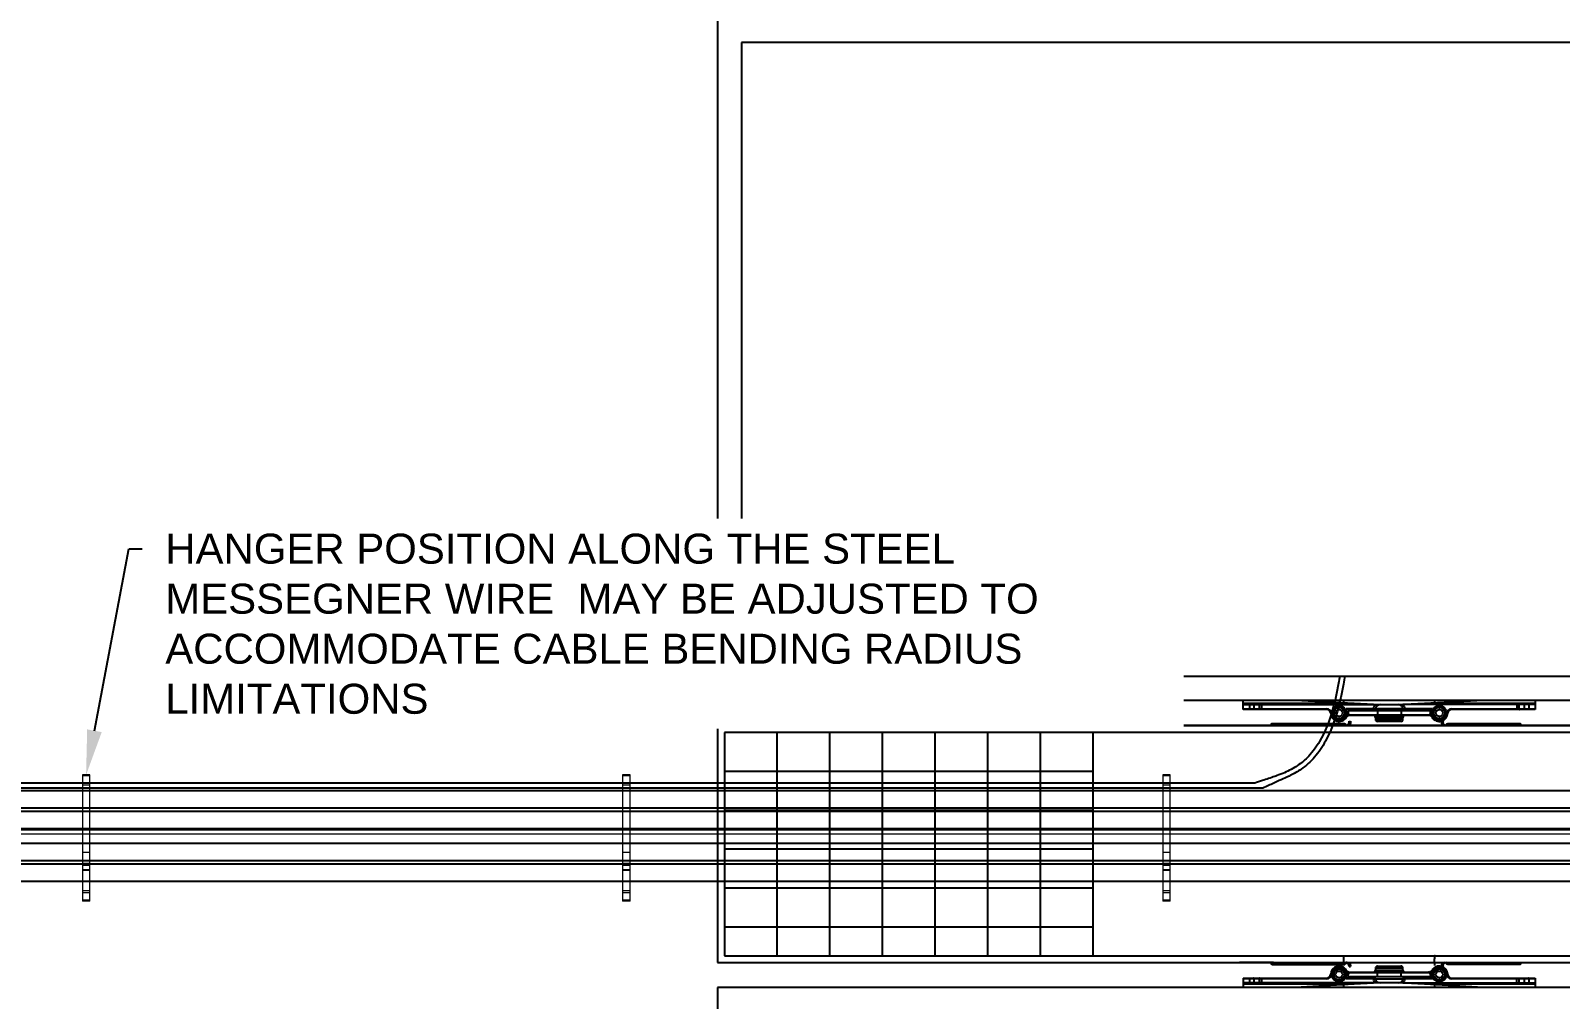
# Model space of a CAD drawing. Header units: feet. Extents: x -21 to 5170, y -254 to 1413.
# Drawn here: x 3575.3 to 3677.2, y 34.9 to 99.5 of the extents above; entities that cross this region are included whole.
import ezdxf
from ezdxf import colors
from ezdxf.entities.mleader import LeaderData, LeaderLine
from ezdxf.lldxf.tags import DXFTag
from ezdxf.math import Vec2, Vec3

# ---------------------------------------------------------------- set-up
doc = ezdxf.new("R2010")
doc.units = ezdxf.units.FT
doc.header["$MEASUREMENT"] = 0
for name, color, linetype in [('DC FEEEDERS', 1, 'Continuous'), ('E-ARRY-TABL', 9, 'Continuous'), ('G-ANNO-TEXT', 1, 'Continuous'), ('PV-AG-DC1', 142, 'DC1'), ('WIRE MANAGEMENT', 4, 'Continuous')]:
    doc.layers.add(name, color=color, linetype=linetype)
doc.styles.add('NEI-A', font='arial.ttf')
tags = doc.linetypes.add('DC1', pattern='A,0.176989,-0.035266,["DC1",NEI-A,S=0.1,R=0,X=0,Y=-0.05],-0.314734,0.176989', length=0.703978).pattern_tags.tags
tags[6] = DXFTag(74, 10)

# ---------------------------------------------------------------- blocks, each defined once
blk = doc.blocks.new('A$C7614aaa4')
at = {"layer": 'E-ARRY-TABL'}
for p, q in [((42.18, 16.34), (42.18, 16.3)), ((42.18, 16.05), (42.18, 16.34)), ((48.27, 16.34), (48.27, 16.05)), ((48.27, 16.3), (48.27, 16.34)), ((0, 16.05), (0, 0.25)), ((89.42, 16.05), (0, 16.05)), ((88.96, 15.59), (0.46, 15.59)), ((0.46, 15.59), (0.46, 0.71)), ((34.8, 16.05), (34.77, 16.05)), ((36.99, 16.05), (34.8, 16.05)), ((41.81, 16.17), (36.97, 16.17)), ((36.99, 16.05), (37.05, 16.05)), ((36.99, 16.05), (36.99, 16.05)), ((37.05, 16.05), (41.88, 16.05)), ((37.05, 16.05), (37.05, 16.05)), ((41.88, 16.05), (41.95, 16.05)), ((42.11, 16.28), (42.11, 16.3)), ((42.18, 16.3), (42.11, 16.3)), ((42.11, 16.28), (42.18, 16.28)), ((42.15, 16.05), (42.15, 16.13)), ((42.18, 16.28), (42.18, 16.3)), ((48.27, 16.3), (48.27, 16.28)), ((48.34, 16.3), (48.27, 16.3)), ((48.27, 16.28), (48.34, 16.28)), ((48.3, 16.13), (48.3, 16.05)), ((48.34, 16.3), (48.34, 16.28)), ((48.5, 16.05), (48.57, 16.05)), ((53.41, 16.05), (48.57, 16.05)), ((53.48, 16.17), (48.65, 16.17)), ((53.41, 16.05), (53.46, 16.05)), ((53.41, 16.05), (53.41, 16.05)), ((53.46, 16.05), (55.65, 16.05)), ((53.46, 16.05), (53.46, 16.05)), ((88.96, 0.71), (88.96, 15.59)), ((89.42, 0.25), (89.42, 16.05)), ((0, 0.25), (89.42, 0.25)), ((0.46, 0.71), (88.96, 0.71)), ((34.77, 0.25), (34.8, 0.25)), ((36.99, 0.25), (34.8, 0.25)), ((36.97, 0.13), (41.81, 0.13)), ((37.05, 0.25), (36.99, 0.25)), ((36.99, 0.25), (36.99, 0.25)), ((37.05, 0.25), (41.88, 0.25)), ((37.05, 0.25), (37.05, 0.25)), ((41.95, 0.25), (41.88, 0.25)), ((42.18, 0.02), (42.11, 0.02)), ((42.11, 0), (42.11, 0.02)), ((42.11, 0), (42.18, 0)), ((42.15, 0.17), (42.15, 0.25)), ((42.18, 0), (42.18, 0.02)), ((48.34, 0.03), (48.27, 0.03)), ((48.27, 0.03), (48.27, 0)), ((48.27, 0), (48.34, 0)), ((48.3, 0.25), (48.3, 0.18)), ((48.34, 0.03), (48.34, 0)), ((48.65, 0.14), (53.48, 0.14))]:
    blk.add_line(p, q, dxfattribs=at)
for points in [[(37.05, 16.05), (37.04, 16.09), (37.02, 16.13), (37, 16.16), (36.97, 16.17), (36.94, 16.16), (36.91, 16.13), (36.9, 16.09), (36.89, 16.05), (36.89, 16.05)], [(37, 16.05), (37, 16.07), (36.99, 16.08), (36.98, 16.09), (36.96, 16.09), (36.95, 16.09), (36.94, 16.07), (36.94, 16.05), (36.94, 16.05)], [(41.81, 16.17), (41.83, 16.16), (41.86, 16.13), (41.88, 16.09), (41.88, 16.05)], [(48.57, 16.05), (48.58, 16.1), (48.59, 16.14), (48.62, 16.16), (48.65, 16.17)], [(53.56, 16.05), (53.55, 16.1), (53.54, 16.14), (53.51, 16.16), (53.48, 16.17), (53.45, 16.16), (53.43, 16.14), (53.41, 16.1), (53.41, 16.05), (53.41, 16.05)], [(53.51, 16.05), (53.51, 16.06), (53.51, 16.08), (53.5, 16.09), (53.49, 16.1), (53.47, 16.1), (53.46, 16.09), (53.46, 16.07), (53.45, 16.05), (53.45, 16.05)], [(55.7, 16.05), (55.7, 16.05), (55.65, 16.05)], [(36.89, 0.25), (36.89, 0.25), (36.9, 0.21), (36.91, 0.17), (36.94, 0.14), (36.97, 0.13), (37, 0.14), (37.02, 0.17), (37.04, 0.21), (37.05, 0.25), (37.05, 0.25)], [(36.94, 0.25), (36.94, 0.25), (36.94, 0.23), (36.95, 0.21), (36.96, 0.21), (36.98, 0.21), (36.99, 0.22), (37, 0.23), (37, 0.25), (37, 0.25)], [(41.88, 0.25), (41.88, 0.21), (41.86, 0.17), (41.83, 0.14), (41.81, 0.13)], [(48.65, 0.14), (48.62, 0.15), (48.59, 0.17), (48.58, 0.21), (48.57, 0.25)], [(53.41, 0.25), (53.41, 0.21), (53.43, 0.17), (53.45, 0.15), (53.48, 0.14), (53.51, 0.15), (53.54, 0.17), (53.55, 0.21), (53.56, 0.25)], [(53.45, 0.25), (53.46, 0.24), (53.46, 0.22), (53.47, 0.21), (53.49, 0.21), (53.5, 0.22), (53.51, 0.23), (53.51, 0.25), (53.51, 0.25)]]:
    blk.add_lwpolyline(points, dxfattribs=at)
for centre, start_param, end_param in [((41.83, 16.28), 4.885735, 6.192239), ((41.95, 16.28), 4.712389, 5.56156), ((48.5, 16.28), 3.863218, 4.712389), ((48.62, 16.28), 3.232539, 4.539043), ((41.83, 0.02), 0.090947, 1.39745), ((41.95, 0.02), 0.721625, 1.570796), ((48.5, 0.03), 1.728463, 2.419967), ((48.62, 0.03), 1.728463, 3.050646)]:
    blk.add_ellipse(centre, major_axis=(0.273, 0), ratio=0.8391, start_param=start_param, end_param=end_param, dxfattribs=at)
for points, knots in [([(42.11, 16.3), (42.11, 16.31), (42.11, 16.32), (42.11, 16.33), (42.11, 16.34)], [0, 0, 0, 0, 0.289948, 1, 1, 1, 1]), ([(48.34, 16.34), (48.34, 16.34), (48.34, 16.33), (48.34, 16.31), (48.34, 16.3)], [0, 0, 0, 0, 0.289982, 1, 1, 1, 1]), ([(42.11, 16.26), (42.11, 16.26), (42.11, 16.27), (42.11, 16.27), (42.11, 16.28)], [0, 0, 0, 0, 0.55863, 1, 1, 1, 1]), ([(42.18, 16.28), (42.18, 16.25), (42.18, 16.21), (42.18, 16.16), (42.16, 16.14), (42.16, 16.13), (42.15, 16.13)], [0, 0, 0, 0, 0.450932, 0.741636, 0.946776, 1, 1, 1, 1]), ([(48.3, 16.13), (48.29, 16.14), (48.28, 16.16), (48.27, 16.2), (48.27, 16.25), (48.27, 16.28), (48.27, 16.28)], [0, 0, 0, 0, 0.201331, 0.486191, 0.909516, 1, 1, 1, 1]), ([(48.34, 16.28), (48.34, 16.28), (48.34, 16.27), (48.34, 16.26), (48.35, 16.26)], [0, 0, 0, 0, 0.558217, 1, 1, 1, 1]), ([(42.11, 0.02), (42.11, 0.03), (42.11, 0.03), (42.11, 0.04), (42.11, 0.04)], [0, 0, 0, 0, 0.558217, 1, 1, 1, 1]), ([(42.15, 0.17), (42.16, 0.17), (42.17, 0.15), (42.18, 0.1), (42.18, 0.06), (42.18, 0.03), (42.18, 0.02)], [0, 0, 0, 0, 0.201331, 0.486191, 0.909516, 1, 1, 1, 1]), ([(48.27, 0.03), (48.27, 0.05), (48.27, 0.1), (48.28, 0.14), (48.29, 0.17), (48.3, 0.18), (48.3, 0.18)], [0, 0, 0, 0, 0.450932, 0.741636, 0.946776, 1, 1, 1, 1]), ([(48.35, 0.05), (48.34, 0.04), (48.34, 0.04), (48.34, 0.03), (48.34, 0.03)], [0, 0, 0, 0, 0.55863, 1, 1, 1, 1])]:
    blk.add_open_spline(points, degree=3, knots=knots, dxfattribs=at)

msp = doc.modelspace()

# ---------------------------------------------------------------- linework, layer by layer
at = {"layer": 'DC FEEEDERS'}
for points in [[(3085.61697, 48.86683), (3718.38752, 48.86683)], [(3085.61697, 47.70683), (3718.38752, 47.70683)], [(3085.61697, 47.48488), (3718.38752, 47.48488)], [(3085.61697, 46.32488), (3718.38752, 46.32488)], [(3085.61697, 45.34749), (3718.38752, 45.34749)], [(3085.61697, 44.18749), (3718.38752, 44.18749)], [(3085.61697, 43.96554), (3718.38752, 43.96554)], [(3085.61697, 42.80554), (3718.38752, 42.80554)]]:
    msp.add_lwpolyline(points, dxfattribs=at)
at = {"layer": 'E-ARRY-TABL'}
for p, q in [((3621.03775, 100.29296), (3621.03775, 54.88217)), ((3622.63994, 98.69077), (3622.63994, 56.48437)), ((3708.97538, 98.69077), (3622.63994, 98.69077)), ((3622.63994, 56.48437), (3708.97538, 56.48437)), ((3621.03775, 54.88217), (3710.57758, 54.88217)), ((3656.08005, 54.26418), (3656.08005, 54.88217)), ((3656.08005, 54.67618), (3663.46202, 54.67618)), ((3656.08005, 54.58462), (3664.89603, 54.58462)), ((3656.08005, 54.30996), (3661.63122, 54.30996)), ((3661.63122, 54.26418), (3656.08005, 54.26418)), ((3656.50928, 54.30996), (3656.50928, 54.58462)), ((3656.79524, 54.58462), (3656.79524, 54.30996)), ((3657.16178, 54.30996), (3657.16178, 54.58462)), ((3657.30476, 54.58462), (3657.30476, 54.26418)), ((3659.53137, 54.88217), (3665.20299, 54.58494)), ((3661.63122, 54.30996), (3661.63122, 54.26418)), ((3662.76349, 54.88217), (3662.76349, 54.71278)), ((3662.93073, 54.3214), (3664.76705, 54.3214)), ((3662.93073, 54.17841), (3662.93073, 54.3214)), ((3663.06266, 54.2227), (3663.06266, 53.89645)), ((3663.19802, 54.18407), (3668.4173, 54.18407)), ((3664.76705, 54.3214), (3664.89122, 54.30558)), ((3664.76705, 54.3214), (3664.76705, 54.18462)), ((3666.72428, 54.30424), (3664.89105, 54.30424)), ((3665.01607, 54.18407), (3665.01607, 53.90941)), ((3665.20897, 54.58462), (3666.40635, 54.58462)), ((3666.41234, 54.58494), (3672.08396, 54.88217)), ((3666.59926, 54.18407), (3666.59926, 53.90941)), ((3675.53528, 54.58462), (3666.7193, 54.58462)), ((3666.72411, 54.30558), (3666.84827, 54.3214)), ((3666.84827, 54.3214), (3668.6846, 54.3214)), ((3666.84827, 54.18462), (3666.84827, 54.3214)), ((3668.15331, 54.67618), (3675.53528, 54.67618)), ((3668.55266, 53.89645), (3668.55266, 54.2227)), ((3668.6846, 54.3214), (3668.6846, 54.17841)), ((3668.81581, 54.19857), (3668.81637, 54.2255)), ((3668.81637, 54.2255), (3668.85183, 54.245)), ((3668.85183, 54.71278), (3668.85183, 54.88217)), ((3669.11428, 54.38931), (3669.15751, 54.41307)), ((3669.15751, 54.41307), (3669.19349, 54.39129)), ((3669.46748, 54.22538), (3669.49052, 54.21143)), ((3669.49052, 54.21143), (3669.48964, 54.16937)), ((3669.98411, 54.30996), (3675.53528, 54.30996)), ((3669.98411, 54.30996), (3669.98411, 54.26418)), ((3675.53528, 54.26418), (3669.98411, 54.26418)), ((3674.31056, 54.58462), (3674.31056, 54.26418)), ((3674.45355, 54.58462), (3674.45355, 54.30996)), ((3674.82008, 54.30996), (3674.82008, 54.58462)), ((3675.10605, 54.58462), (3675.10605, 54.30996)), ((3675.53528, 54.88217), (3675.53528, 54.26418)), ((3661.95138, 54.00269), (3661.90565, 54.00081)), ((3662.90566, 53.75578), (3662.94474, 53.73195)), ((3662.93073, 53.79125), (3662.93073, 53.86929)), ((3662.93073, 53.79125), (3662.96623, 53.76235)), ((3663.15287, 53.90941), (3668.46245, 53.90941)), ((3668.43607, 53.86363), (3663.17926, 53.86363)), ((3664.89212, 53.7263), (3664.89212, 53.60042)), ((3666.7232, 53.7263), (3664.89212, 53.7263)), ((3664.89212, 53.60042), (3666.7232, 53.60042)), ((3666.58587, 53.46308), (3665.02945, 53.46308)), ((3666.7232, 53.60042), (3666.7232, 53.7263)), ((3668.6846, 53.79125), (3668.64909, 53.76235)), ((3668.70967, 53.75578), (3668.67058, 53.73195)), ((3668.6846, 53.86929), (3668.6846, 53.79125)), ((3668.80825, 53.83628), (3668.80913, 53.87833)), ((3668.83129, 53.82233), (3668.80825, 53.83628)), ((3669.14126, 53.63463), (3669.10528, 53.65642)), ((3669.18449, 53.6584), (3669.14126, 53.63463)), ((3669.4824, 53.82221), (3669.44554, 53.80194)), ((3669.48296, 53.84914), (3669.4824, 53.82221)), ((3669.66394, 54.00269), (3669.70968, 54.00081)), ((3662.13237, 36.77261), (3662.13293, 36.79954)), ((3662.13293, 36.79954), (3662.16979, 36.81981)), ((3662.43084, 36.96335), (3662.47406, 36.98712)), ((3662.47406, 36.98712), (3662.51004, 36.96533)), ((3662.78404, 36.79942), (3662.80708, 36.78547)), ((3662.80708, 36.78547), (3662.8062, 36.74342)), ((3662.90566, 36.86597), (3662.94474, 36.8898)), ((3662.93073, 36.8305), (3662.96623, 36.8594)), ((3662.93073, 36.75246), (3662.93073, 36.8305)), ((3663.06266, 36.7253), (3663.06266, 36.39905)), ((3668.46245, 36.71234), (3663.15287, 36.71234)), ((3663.17926, 36.75812), (3668.43607, 36.75812)), ((3664.89212, 37.02133), (3664.89212, 36.89545)), ((3666.7232, 37.02133), (3664.89212, 37.02133)), ((3664.89212, 36.89545), (3666.7232, 36.89545)), ((3665.01607, 36.43768), (3665.01607, 36.71234)), ((3665.02945, 37.15867), (3666.58587, 37.15867)), ((3666.59926, 36.43768), (3666.59926, 36.71234)), ((3666.7232, 36.89545), (3666.7232, 37.02133)), ((3668.55266, 36.39905), (3668.55266, 36.7253)), ((3668.6846, 36.8305), (3668.64909, 36.8594)), ((3668.70967, 36.86597), (3668.67058, 36.8898)), ((3668.6846, 36.8305), (3668.6846, 36.75246)), ((3710.57758, 35.73958), (3621.03775, 35.73958)), ((3621.03775, 35.73958), (3621.03775, -9.67121)), ((3656.08005, 36.35757), (3661.63122, 36.35757)), ((3656.08005, 36.35757), (3656.08005, 35.73958)), ((3661.63122, 36.31179), (3656.08005, 36.31179)), ((3664.89603, 36.03713), (3656.08005, 36.03713)), ((3663.46202, 35.94557), (3656.08005, 35.94557)), ((3656.50928, 36.03713), (3656.50928, 36.31179)), ((3656.79524, 36.31179), (3656.79524, 36.03713)), ((3657.16178, 36.03713), (3657.16178, 36.31179)), ((3657.30476, 36.35757), (3657.30476, 36.03713)), ((3663.46202, 35.94557), (3659.53137, 35.73958)), ((3661.63122, 36.31179), (3661.63122, 36.35757)), ((3661.95138, 36.61906), (3661.90565, 36.62094)), ((3662.12481, 36.41032), (3662.12568, 36.45238)), ((3662.14784, 36.39637), (3662.12481, 36.41032)), ((3662.45782, 36.20868), (3662.42184, 36.23046)), ((3662.50104, 36.23244), (3662.45782, 36.20868)), ((3662.79895, 36.39625), (3662.76349, 36.37675)), ((3662.76349, 35.90897), (3662.76349, 35.73958)), ((3662.79952, 36.42318), (3662.79895, 36.39625)), ((3662.93073, 36.30035), (3662.93073, 36.44334)), ((3664.76705, 36.30035), (3662.93073, 36.30035)), ((3668.4173, 36.43768), (3663.19802, 36.43768)), ((3665.20299, 36.03681), (3663.46202, 35.94557)), ((3664.76705, 36.43713), (3664.76705, 36.30035)), ((3664.89122, 36.31617), (3664.76705, 36.30035)), ((3664.89105, 36.31751), (3666.72428, 36.31751)), ((3666.40635, 36.03713), (3665.20897, 36.03713)), ((3668.15331, 35.94557), (3666.41234, 36.03681)), ((3666.7193, 36.03713), (3675.53528, 36.03713)), ((3666.84827, 36.30035), (3666.72411, 36.31617)), ((3666.84827, 36.30035), (3666.84827, 36.43713)), ((3668.6846, 36.30035), (3666.84827, 36.30035)), ((3675.53528, 35.94557), (3668.15331, 35.94557)), ((3672.08396, 35.73958), (3668.15331, 35.94557)), ((3668.6846, 36.44334), (3668.6846, 36.30035)), ((3668.85183, 35.73958), (3668.85183, 35.90897)), ((3669.66394, 36.61906), (3669.70968, 36.62094)), ((3669.98411, 36.31179), (3669.98411, 36.35757)), ((3669.98411, 36.35757), (3675.53528, 36.35757)), ((3675.53528, 36.31179), (3669.98411, 36.31179)), ((3674.31056, 36.03713), (3674.31056, 36.35757)), ((3674.45355, 36.31179), (3674.45355, 36.03713)), ((3674.82008, 36.03713), (3674.82008, 36.31179)), ((3675.10605, 36.31179), (3675.10605, 36.03713)), ((3675.53528, 36.35757), (3675.53528, 35.73958))]:
    msp.add_line(p, q, dxfattribs=at)
for points in [[(3656.50928, 54.30996), (3656.50983, 54.30103), (3656.51145, 54.29244), (3656.5141, 54.28453), (3656.51765, 54.27759), (3656.52199, 54.2719), (3656.52693, 54.26767), (3656.5323, 54.26506), (3656.53787, 54.26418)], [(3656.79524, 54.30996), (3656.7947, 54.30103), (3656.79307, 54.29244), (3656.79043, 54.28453), (3656.78687, 54.27759), (3656.78254, 54.2719), (3656.77759, 54.26767), (3656.77223, 54.26506), (3656.76665, 54.26418)], [(3657.16178, 54.30996), (3657.16123, 54.30103), (3657.1596, 54.29244), (3657.15696, 54.28453), (3657.1534, 54.27759), (3657.14907, 54.2719), (3657.14413, 54.26767), (3657.13876, 54.26506), (3657.13318, 54.26418)], [(3674.45355, 54.30996), (3674.4541, 54.30103), (3674.45572, 54.29244), (3674.45837, 54.28453), (3674.46192, 54.27759), (3674.46626, 54.2719), (3674.4712, 54.26767), (3674.47656, 54.26506), (3674.48214, 54.26418)], [(3674.82008, 54.30996), (3674.82063, 54.30103), (3674.82226, 54.29244), (3674.8249, 54.28453), (3674.82846, 54.27759), (3674.83279, 54.2719), (3674.83773, 54.26767), (3674.8431, 54.26506), (3674.84868, 54.26418)], [(3675.10605, 54.30996), (3675.1055, 54.30103), (3675.10387, 54.29244), (3675.10123, 54.28453), (3675.09767, 54.27759), (3675.09334, 54.2719), (3675.08839, 54.26767), (3675.08303, 54.26506), (3675.07745, 54.26418)], [(3621.03775, 53.18361), (3710.4533, 53.18361)], [(3663.06266, 53.89645), (3663.06516, 53.88688), (3663.06877, 53.87775), (3663.07332, 53.8695), (3663.07862, 53.86252), (3663.0844, 53.85711), (3663.0904, 53.85355), (3663.09634, 53.852), (3663.10194, 53.85253)], [(3663.15287, 53.90941), (3663.15338, 53.90048), (3663.15488, 53.89189), (3663.15732, 53.88398), (3663.1606, 53.87704), (3663.1646, 53.87135), (3663.16916, 53.86712), (3663.17411, 53.86451), (3663.17926, 53.86363)], [(3665.01607, 53.90941), (3665.01657, 53.90048), (3665.01808, 53.89189), (3665.02051, 53.88398), (3665.0238, 53.87704), (3665.02779, 53.87135), (3665.03236, 53.86712), (3665.03731, 53.86451), (3665.04245, 53.86363)], [(3666.59926, 53.90941), (3666.59875, 53.90048), (3666.59725, 53.89189), (3666.59481, 53.88398), (3666.59153, 53.87704), (3666.58753, 53.87135), (3666.58297, 53.86712), (3666.57802, 53.86451), (3666.57287, 53.86363)], [(3668.46245, 53.90941), (3668.46195, 53.90048), (3668.46044, 53.89189), (3668.45801, 53.88398), (3668.45472, 53.87704), (3668.45073, 53.87135), (3668.44616, 53.86712), (3668.44121, 53.86451), (3668.43607, 53.86363)], [(3668.55266, 53.89645), (3668.55017, 53.88688), (3668.54656, 53.87775), (3668.542, 53.8695), (3668.53671, 53.86252), (3668.53092, 53.85711), (3668.52492, 53.85355), (3668.51898, 53.852), (3668.51339, 53.85253)], [(3625.00249, 52.72583), (3625.00249, 37.84831)], [(3628.50946, 52.72583), (3628.50946, 37.84831)], [(3632.01643, 52.72583), (3632.01643, 37.84831)], [(3635.52341, 52.72583), (3635.52341, 37.84831)], [(3639.03038, 52.72583), (3639.03038, 37.84831)], [(3642.53735, 52.72583), (3642.53735, 37.84831)], [(3646.04432, 52.72583), (3646.04432, 37.84831)], [(3646.04432, 50.13025), (3621.49552, 50.13025)], [(3646.04432, 47.53467), (3621.49552, 47.53467)], [(3646.04432, 44.93909), (3621.49552, 44.93909)], [(3646.04432, 42.34351), (3621.49552, 42.34351)], [(3646.04432, 39.74793), (3621.49552, 39.74793)], [(3663.06266, 36.7253), (3663.06516, 36.73487), (3663.06877, 36.744), (3663.07332, 36.75225), (3663.07862, 36.75923), (3663.0844, 36.76464), (3663.0904, 36.7682), (3663.09634, 36.76975), (3663.10194, 36.76922)], [(3663.15287, 36.71234), (3663.15338, 36.72127), (3663.15488, 36.72986), (3663.15732, 36.73777), (3663.1606, 36.74471), (3663.1646, 36.7504), (3663.16916, 36.75463), (3663.17411, 36.75724), (3663.17926, 36.75812)], [(3665.01607, 36.71234), (3665.01657, 36.72127), (3665.01808, 36.72986), (3665.02051, 36.73777), (3665.0238, 36.74471), (3665.02779, 36.7504), (3665.03236, 36.75463), (3665.03731, 36.75724), (3665.04245, 36.75812)], [(3666.59926, 36.71234), (3666.59875, 36.72127), (3666.59725, 36.72986), (3666.59481, 36.73777), (3666.59153, 36.74471), (3666.58753, 36.7504), (3666.58297, 36.75463), (3666.57802, 36.75724), (3666.57287, 36.75812)], [(3668.46245, 36.71234), (3668.46195, 36.72127), (3668.46044, 36.72986), (3668.45801, 36.73777), (3668.45472, 36.74471), (3668.45073, 36.7504), (3668.44616, 36.75463), (3668.44121, 36.75724), (3668.43607, 36.75812)], [(3668.55266, 36.7253), (3668.55017, 36.73487), (3668.54656, 36.744), (3668.542, 36.75225), (3668.53671, 36.75923), (3668.53092, 36.76464), (3668.52492, 36.7682), (3668.51898, 36.76975), (3668.51339, 36.76922)], [(3656.50928, 36.31179), (3656.50983, 36.32072), (3656.51145, 36.32931), (3656.5141, 36.33722), (3656.51765, 36.34416), (3656.52199, 36.34985), (3656.52693, 36.35408), (3656.5323, 36.35669), (3656.53787, 36.35757)], [(3656.79524, 36.31179), (3656.7947, 36.32072), (3656.79307, 36.32931), (3656.79043, 36.33722), (3656.78687, 36.34416), (3656.78254, 36.34985), (3656.77759, 36.35408), (3656.77223, 36.35669), (3656.76665, 36.35757)], [(3657.16178, 36.31179), (3657.16123, 36.32072), (3657.1596, 36.32931), (3657.15696, 36.33722), (3657.1534, 36.34416), (3657.14907, 36.34985), (3657.14413, 36.35408), (3657.13876, 36.35669), (3657.13318, 36.35757)], [(3674.45355, 36.31179), (3674.4541, 36.32072), (3674.45572, 36.32931), (3674.45837, 36.33722), (3674.46192, 36.34416), (3674.46626, 36.34985), (3674.4712, 36.35408), (3674.47656, 36.35669), (3674.48214, 36.35757)], [(3674.82008, 36.31179), (3674.82063, 36.32072), (3674.82226, 36.32931), (3674.8249, 36.33722), (3674.82846, 36.34416), (3674.83279, 36.34985), (3674.83773, 36.35408), (3674.8431, 36.35669), (3674.84868, 36.35757)], [(3675.10605, 36.31179), (3675.1055, 36.32072), (3675.10387, 36.32931), (3675.10123, 36.33722), (3675.09767, 36.34416), (3675.09334, 36.34985), (3675.08839, 36.35408), (3675.08303, 36.35669), (3675.07745, 36.35757)]]:
    msp.add_lwpolyline(points, dxfattribs=at)
for centre, radius in [((3662.46594, 54.02385), 0.48981), ((3662.46594, 54.02385), 0.36622), ((3662.46594, 54.02385), 0.22889), ((3669.14938, 54.02385), 0.48981), ((3669.14938, 54.02385), 0.36622), ((3669.14938, 54.02385), 0.22889), ((3662.46594, 36.5979), 0.48981), ((3662.46594, 36.5979), 0.36622), ((3662.46594, 36.5979), 0.22889), ((3669.14938, 36.5979), 0.48981), ((3669.14938, 36.5979), 0.36622), ((3669.14938, 36.5979), 0.22889)]:
    msp.add_circle(centre, radius, dxfattribs=at)
for centre, radius, start, end in [((3661.63122, 53.98952), 0.32044, 2.3552844, 90), ((3661.63122, 53.98952), 0.27466, 2.3552844, 90), ((3662.46594, 54.02385), 0.40742, 127.1519395, 176.1897251), ((3662.46594, 54.02385), 0.40742, 65.3568824, 115.655907), ((3662.46594, 54.02385), 0.40742, 7.7350284, 54.7859231), ((3664.75479, 54.3214), 0.13733, 270, 352.8192442), ((3665.20897, 54.26418), 0.32044, 90, 172.8192442), ((3666.40635, 54.26418), 0.32044, 7.1807558, 90), ((3666.86053, 54.3214), 0.13733, 187.1807558, 270), ((3669.14938, 54.02385), 0.40742, 125.7599509, 175.7674923), ((3669.14938, 54.02385), 0.40742, 67.9109617, 114.9737153), ((3669.14938, 54.02385), 0.40742, 6.8590646, 57.2284647), ((3669.98411, 53.98952), 0.32044, 90, 177.6447156), ((3669.98411, 53.98952), 0.27466, 90, 177.6447156), ((3662.46594, 54.02385), 0.56077, 182.3552844, 328.6309862), ((3662.46594, 54.02385), 0.51499, 182.3552844, 328.6309862), ((3662.46594, 54.02385), 0.40742, 187.6164292, 234.814168), ((3662.46594, 54.02385), 0.40742, 245.7900849, 295.2743727), ((3662.46594, 54.02385), 0.40742, 306.7516669, 357.1400168), ((3663.17926, 53.58897), 0.32044, 140.8584072, 148.6309862), ((3663.17926, 53.58897), 0.27466, 140.8584072, 148.6309862), ((3663.15287, 53.58897), 0.32044, 90, 106.3508721), ((3663.17926, 53.58897), 0.27466, 90, 106.3508721), ((3664.75479, 53.7263), 0.13733, 0, 90), ((3665.02945, 53.60042), 0.13733, 180, 270), ((3666.58587, 53.60042), 0.13733, 270, 0), ((3666.86053, 53.7263), 0.13733, 90, 180), ((3668.43607, 53.58897), 0.27466, 73.6491279, 90), ((3668.46245, 53.58897), 0.32044, 73.6491279, 90), ((3668.43607, 53.58897), 0.27466, 31.3690138, 39.1415928), ((3669.14938, 54.02385), 0.56077, 211.3690138, 357.6447156), ((3668.43607, 53.58897), 0.32044, 31.3690138, 39.1415928), ((3669.14938, 54.02385), 0.51499, 211.3690138, 357.6447156), ((3669.14938, 54.02385), 0.40742, 187.2707127, 236.5342183), ((3669.14938, 54.02385), 0.40742, 247.037025, 295.183735), ((3669.14938, 54.02385), 0.40742, 306.8738017, 355.3985356), ((3659.72902, 37.5232), 3.05256, 353.758543, 6.1636564), ((3662.46594, 36.5979), 0.56077, 31.3690138, 177.6447156), ((3662.46594, 36.5979), 0.51499, 31.3690138, 177.6447156), ((3662.46594, 36.5979), 0.40742, 126.8738017, 175.3985356), ((3662.46594, 36.5979), 0.40742, 67.037025, 115.183735), ((3662.46594, 36.5979), 0.40742, 7.2707127, 56.5342183), ((3663.17926, 37.03278), 0.32044, 211.3690138, 219.1415928), ((3663.17926, 37.03278), 0.27466, 211.3690138, 219.1415928), ((3663.15287, 37.03278), 0.32044, 253.6491279, 270), ((3663.17926, 37.03278), 0.27466, 253.6491279, 270), ((3664.75479, 36.89545), 0.13733, 270, 0), ((3665.02945, 37.02133), 0.13733, 90, 180), ((3666.58587, 37.02133), 0.13733, 0, 90), ((3666.86053, 36.89545), 0.13733, 180, 270), ((3668.43607, 37.03278), 0.27466, 270, 286.3508721), ((3668.46245, 37.03278), 0.32044, 270, 286.3508721), ((3668.43607, 37.03278), 0.27466, 320.8584072, 328.6309862), ((3669.14938, 36.5979), 0.56077, 2.3552844, 148.6309862), ((3668.43607, 37.03278), 0.32044, 320.8584072, 328.6309862), ((3669.14938, 36.5979), 0.51499, 2.3552844, 148.6309862), ((3669.14938, 36.5979), 0.40742, 126.7516669, 177.1400168), ((3669.14938, 36.5979), 0.40742, 65.7900849, 115.2744101), ((3669.14938, 36.5979), 0.40742, 7.6164292, 54.814168), ((3661.63122, 36.63223), 0.27466, 270, 357.6447156), ((3661.63122, 36.63223), 0.32044, 270, 357.6447156), ((3662.46594, 36.5979), 0.40742, 186.8590646, 237.2284647), ((3662.46594, 36.5979), 0.40742, 247.9109617, 294.9737153), ((3662.46594, 36.5979), 0.40742, 305.7599509, 355.7674923), ((3664.75479, 36.30035), 0.13733, 7.1807558, 90), ((3665.20897, 36.35757), 0.32044, 187.1807558, 270), ((3666.40635, 36.35757), 0.32044, 270, 352.8192442), ((3666.86053, 36.30035), 0.13733, 90, 172.8192442), ((3669.14938, 36.5979), 0.40742, 187.7350284, 234.7859231), ((3669.14938, 36.5979), 0.40742, 245.3568824, 295.655907), ((3669.14938, 36.5979), 0.40742, 307.1519395, 356.1897251), ((3669.98411, 36.63223), 0.32044, 182.3552844, 270), ((3669.98411, 36.63223), 0.27466, 182.3552844, 270)]:
    msp.add_arc(centre, radius, start, end, dxfattribs=at)
for centre, start_param, end_param in [((3663.19802, 54.3214), 3.943604022, 4.71238898), ((3668.4173, 54.3214), 4.71238898, 5.481173938), ((3663.19802, 36.30035), 1.570796327, 2.339581285), ((3668.4173, 36.30035), 0.802011369, 1.570796327)]:
    msp.add_ellipse(centre, major_axis=(0.19469, 0), ratio=0.705389765, start_param=start_param, end_param=end_param, dxfattribs=at)
for points, knots in [([(3662.04317, 54.01459), (3662.05969, 54.04469), (3662.09301, 54.10546), (3662.12747, 54.16827), (3662.14485, 54.19997)], [0, 0, 0, 0, 0.495457963, 1, 1, 1, 1]), ([(3662.14485, 54.19997), (3662.14726, 54.20436), (3662.16551, 54.23764), (3662.19993, 54.30038), (3662.2309, 54.35685), (3662.24653, 54.38535)], [0, 0, 0, 0, 0.070085768, 0.530782234, 1, 1, 1, 1]), ([(3662.45792, 54.38998), (3662.43869, 54.38956), (3662.36714, 54.38799), (3662.29748, 54.38646), (3662.24653, 54.38535)], [0, 0, 0, 0, 0.268633605, 1, 1, 1, 1]), ([(3662.6693, 54.39461), (3662.65155, 54.39423), (3662.58265, 54.39272), (3662.51106, 54.39115), (3662.45792, 54.38998)], [0, 0, 0, 0, 0.257551345, 1, 1, 1, 1]), ([(3662.6693, 54.39461), (3662.68712, 54.36526), (3662.72308, 54.30601), (3662.76025, 54.24477), (3662.779, 54.21387)], [0, 0, 0, 0, 0.495457963, 1, 1, 1, 1]), ([(3662.779, 54.21387), (3662.7816, 54.20958), (3662.8013, 54.17714), (3662.83843, 54.11597), (3662.87185, 54.0609), (3662.88871, 54.03312)], [0, 0, 0, 0, 0.070085768, 0.530782234, 1, 1, 1, 1]), ([(3663.06266, 54.2227), (3663.03847, 54.24007), (3662.99602, 54.27055), (3662.95043, 54.30615), (3662.9309, 54.32127), (3662.93073, 54.3214)], [0, 0, 0, 0, 0.56767628, 0.996223213, 1, 1, 1, 1]), ([(3664.76705, 54.3214), (3664.77805, 54.37191), (3664.79949, 54.47033), (3664.86442, 54.5472), (3664.89603, 54.58462)], [0, 0, 0, 0, 0.513197163, 1, 1, 1, 1]), ([(3664.89603, 54.58462), (3664.93181, 54.58462), (3665.01014, 54.58462), (3665.12047, 54.58462), (3665.19346, 54.58462), (3665.23058, 54.58462), (3665.23081, 54.58462)], [0, 0, 0, 0, 0.293177679, 0.641793898, 0.997794975, 1, 1, 1, 1]), ([(3666.38452, 54.58462), (3666.38475, 54.58462), (3666.42132, 54.58462), (3666.4943, 54.58462), (3666.60454, 54.58462), (3666.68352, 54.58462), (3666.7193, 54.58462)], [0, 0, 0, 0, 0.002205058, 0.352907933, 0.706817878, 1, 1, 1, 1]), ([(3666.40036, 54.58462), (3666.40054, 54.58462), (3666.40454, 54.58462), (3666.40853, 54.58478), (3666.41234, 54.58494)], [0, 0, 0, 0, 0.045670299, 1, 1, 1, 1]), ([(3666.7193, 54.58462), (3666.7509, 54.5472), (3666.81584, 54.47033), (3666.83727, 54.37191), (3666.84827, 54.3214)], [0, 0, 0, 0, 0.486802837, 1, 1, 1, 1]), ([(3668.6846, 54.3214), (3668.68442, 54.32127), (3668.6649, 54.30615), (3668.6193, 54.27055), (3668.57685, 54.24007), (3668.55266, 54.2227)], [0, 0, 0, 0, 0.003776787, 0.43232372, 1, 1, 1, 1]), ([(3668.72665, 54.01329), (3668.74307, 54.04345), (3668.77621, 54.10431), (3668.81047, 54.16724), (3668.82776, 54.19898)], [0, 0, 0, 0, 0.495457963, 1, 1, 1, 1]), ([(3668.82776, 54.19898), (3668.83015, 54.20338), (3668.8483, 54.23671), (3668.88252, 54.29956), (3668.91332, 54.35613), (3668.92887, 54.38467)], [0, 0, 0, 0, 0.070085768, 0.530782234, 1, 1, 1, 1]), ([(3669.14024, 54.38995), (3669.12102, 54.38947), (3669.04947, 54.38769), (3668.97981, 54.38595), (3668.92887, 54.38467)], [0, 0, 0, 0, 0.268633605, 1, 1, 1, 1]), ([(3669.3516, 54.39524), (3669.33386, 54.39479), (3669.26496, 54.39307), (3669.19338, 54.39128), (3669.14024, 54.38995)], [0, 0, 0, 0, 0.257551345, 1, 1, 1, 1]), ([(3669.3516, 54.39524), (3669.36951, 54.36594), (3669.40565, 54.3068), (3669.44301, 54.24567), (3669.46186, 54.21483)], [0, 0, 0, 0, 0.495457963, 1, 1, 1, 1]), ([(3669.46186, 54.21483), (3669.46448, 54.21055), (3669.48427, 54.17817), (3669.52158, 54.11711), (3669.55517, 54.06215), (3669.57212, 54.03442)], [0, 0, 0, 0, 0.070085768, 0.530782234, 1, 1, 1, 1]), ([(3662.15288, 53.83384), (3662.15028, 53.83812), (3662.13059, 53.87057), (3662.09346, 53.93174), (3662.06004, 53.9868), (3662.04317, 54.01459)], [0, 0, 0, 0, 0.070085768, 0.530782234, 1, 1, 1, 1]), ([(3662.26258, 53.65309), (3662.24477, 53.68245), (3662.20881, 53.74169), (3662.17163, 53.80294), (3662.15288, 53.83384)], [0, 0, 0, 0, 0.495457963, 1, 1, 1, 1]), ([(3662.47397, 53.65773), (3662.45475, 53.6573), (3662.3832, 53.65574), (3662.31353, 53.65421), (3662.26258, 53.65309)], [0, 0, 0, 0, 0.268633605, 1, 1, 1, 1]), ([(3662.68535, 53.66236), (3662.6676, 53.66197), (3662.5987, 53.66046), (3662.52712, 53.65889), (3662.47397, 53.65773)], [0, 0, 0, 0, 0.257551345, 1, 1, 1, 1]), ([(3662.78703, 53.84774), (3662.78462, 53.84335), (3662.76637, 53.81007), (3662.73196, 53.74733), (3662.70098, 53.69085), (3662.68535, 53.66236)], [0, 0, 0, 0, 0.070085768, 0.530782234, 1, 1, 1, 1]), ([(3662.88871, 54.03312), (3662.8722, 54.00301), (3662.83887, 53.94225), (3662.80441, 53.87943), (3662.78703, 53.84774)], [0, 0, 0, 0, 0.495457963, 1, 1, 1, 1]), ([(3662.93073, 53.79125), (3662.93913, 53.80261), (3662.96127, 53.83258), (3663.00739, 53.87251), (3663.04449, 53.88858), (3663.06266, 53.89645)], [0, 0, 0, 0, 0.23768431, 0.626554785, 1, 1, 1, 1]), ([(3663.10194, 53.85253), (3663.08354, 53.84597), (3663.04725, 53.83304), (3662.99849, 53.79869), (3662.97493, 53.77215), (3662.96623, 53.76235)], [0, 0, 0, 0, 0.393458554, 0.776011655, 1, 1, 1, 1]), ([(3668.64909, 53.76235), (3668.63977, 53.77281), (3668.61607, 53.7994), (3668.58237, 53.82249), (3668.54559, 53.84166), (3668.52743, 53.84779), (3668.51339, 53.85253)], [0, 0, 0, 0, 0.238468555, 0.606420841, 0.695548911, 1, 1, 1, 1]), ([(3668.55266, 53.89645), (3668.56649, 53.89072), (3668.60248, 53.87582), (3668.65036, 53.83738), (3668.67562, 53.80334), (3668.6846, 53.79125)], [0, 0, 0, 0, 0.287041376, 0.74678474, 1, 1, 1, 1]), ([(3668.8369, 53.83288), (3668.83429, 53.83716), (3668.8145, 53.86954), (3668.77718, 53.9306), (3668.74359, 53.98556), (3668.72665, 54.01329)], [0, 0, 0, 0, 0.070085768, 0.530782234, 1, 1, 1, 1]), ([(3668.94716, 53.65247), (3668.92926, 53.68177), (3668.89312, 53.7409), (3668.85575, 53.80204), (3668.8369, 53.83288)], [0, 0, 0, 0, 0.495457963, 1, 1, 1, 1]), ([(3669.15853, 53.65775), (3669.13931, 53.65727), (3669.06777, 53.65548), (3668.99811, 53.65374), (3668.94716, 53.65247)], [0, 0, 0, 0, 0.268633605, 1, 1, 1, 1]), ([(3669.3699, 53.66303), (3669.35216, 53.66259), (3669.28326, 53.66087), (3669.21168, 53.65908), (3669.15853, 53.65775)], [0, 0, 0, 0, 0.257551345, 1, 1, 1, 1]), ([(3669.47101, 53.84872), (3669.46862, 53.84432), (3669.45047, 53.81099), (3669.41625, 53.74815), (3669.38544, 53.69158), (3669.3699, 53.66303)], [0, 0, 0, 0, 0.070085768, 0.530782234, 1, 1, 1, 1]), ([(3669.57212, 54.03442), (3669.5557, 54.00426), (3669.52256, 53.94339), (3669.4883, 53.88047), (3669.47101, 53.84872)], [0, 0, 0, 0, 0.495457963, 1, 1, 1, 1]), ([(3668.85183, 37.19133), (3668.85142, 37.19498), (3668.85061, 37.20227), (3668.84492, 37.2591), (3668.83855, 37.34297), (3668.83394, 37.44803), (3668.83323, 37.56129), (3668.83666, 37.66983), (3668.84281, 37.76267), (3668.84869, 37.8263), (3668.85201, 37.85675), (3668.85151, 37.8521), (3668.85139, 37.85095)], [0, 0, 0, 0, 0.106938425, 0.213861656, 0.321180036, 0.428766339, 0.535919915, 0.642614854, 0.749540756, 0.857025531, 0.964528255, 1, 1, 1, 1]), ([(3662.0432, 36.58733), (3662.05962, 36.61749), (3662.09277, 36.67836), (3662.12703, 36.74128), (3662.14431, 36.77302)], [0, 0, 0, 0, 0.495457963, 1, 1, 1, 1]), ([(3662.14431, 36.77302), (3662.14671, 36.77743), (3662.16486, 36.81076), (3662.19908, 36.8736), (3662.22988, 36.93017), (3662.24542, 36.95872)], [0, 0, 0, 0, 0.070085768, 0.530782234, 1, 1, 1, 1]), ([(3662.24542, 36.95872), (3662.26317, 36.95916), (3662.33207, 36.96088), (3662.40365, 36.96267), (3662.45679, 36.964)], [0, 0, 0, 0, 0.257551345, 1, 1, 1, 1]), ([(3662.45679, 36.964), (3662.47601, 36.96448), (3662.54756, 36.96627), (3662.61722, 36.96801), (3662.66816, 36.96928)], [0, 0, 0, 0, 0.268633605, 1, 1, 1, 1]), ([(3662.66816, 36.96928), (3662.68607, 36.93998), (3662.72221, 36.88084), (3662.75957, 36.81971), (3662.77842, 36.78887)], [0, 0, 0, 0, 0.495457963, 1, 1, 1, 1]), ([(3662.77842, 36.78887), (3662.78103, 36.78459), (3662.80083, 36.75221), (3662.83814, 36.69115), (3662.87173, 36.63619), (3662.88868, 36.60846)], [0, 0, 0, 0, 0.070085768, 0.530782234, 1, 1, 1, 1]), ([(3663.06266, 36.7253), (3663.04883, 36.73103), (3663.01285, 36.74593), (3662.96496, 36.78437), (3662.9397, 36.81841), (3662.93073, 36.8305)], [0, 0, 0, 0, 0.287041376, 0.74678474, 1, 1, 1, 1]), ([(3662.96623, 36.8594), (3662.97555, 36.84894), (3662.99925, 36.82235), (3663.03296, 36.79926), (3663.06973, 36.78009), (3663.08789, 36.77396), (3663.10194, 36.76922)], [0, 0, 0, 0, 0.238468555, 0.606420841, 0.695548911, 1, 1, 1, 1]), ([(3668.51339, 36.76922), (3668.53179, 36.77578), (3668.56808, 36.78871), (3668.61683, 36.82306), (3668.64039, 36.8496), (3668.64909, 36.8594)], [0, 0, 0, 0, 0.393458554, 0.776011655, 1, 1, 1, 1]), ([(3668.6846, 36.8305), (3668.6762, 36.81914), (3668.65405, 36.78917), (3668.60793, 36.74924), (3668.57084, 36.73317), (3668.55266, 36.7253)], [0, 0, 0, 0, 0.23768431, 0.626554785, 1, 1, 1, 1]), ([(3668.72662, 36.58863), (3668.74313, 36.61874), (3668.77646, 36.6795), (3668.81091, 36.74232), (3668.8283, 36.77401)], [0, 0, 0, 0, 0.495457963, 1, 1, 1, 1]), ([(3668.8283, 36.77401), (3668.8307, 36.7784), (3668.84896, 36.81168), (3668.88337, 36.87442), (3668.91434, 36.9309), (3668.92997, 36.95939)], [0, 0, 0, 0, 0.070085768, 0.530782234, 1, 1, 1, 1]), ([(3668.92997, 36.95939), (3668.94772, 36.95978), (3669.01662, 36.96129), (3669.08821, 36.96286), (3669.14136, 36.96402)], [0, 0, 0, 0, 0.257551345, 1, 1, 1, 1]), ([(3669.14136, 36.96402), (3669.16058, 36.96445), (3669.23213, 36.96601), (3669.30179, 36.96754), (3669.35274, 36.96866)], [0, 0, 0, 0, 0.268633605, 1, 1, 1, 1]), ([(3669.35274, 36.96866), (3669.37056, 36.9393), (3669.40652, 36.88006), (3669.44369, 36.81881), (3669.46245, 36.78791)], [0, 0, 0, 0, 0.495457963, 1, 1, 1, 1]), ([(3669.46245, 36.78791), (3669.46505, 36.78363), (3669.48474, 36.75118), (3669.52187, 36.69001), (3669.55529, 36.63495), (3669.57215, 36.60716)], [0, 0, 0, 0, 0.070085768, 0.530782234, 1, 1, 1, 1]), ([(3662.15346, 36.40692), (3662.15085, 36.4112), (3662.13106, 36.44358), (3662.09374, 36.50464), (3662.06015, 36.5596), (3662.0432, 36.58733)], [0, 0, 0, 0, 0.070085768, 0.530782234, 1, 1, 1, 1]), ([(3662.26372, 36.22651), (3662.24581, 36.25581), (3662.20967, 36.31495), (3662.17231, 36.37608), (3662.15346, 36.40692)], [0, 0, 0, 0, 0.495457963, 1, 1, 1, 1]), ([(3662.26372, 36.22651), (3662.28147, 36.22696), (3662.35036, 36.22868), (3662.42194, 36.23047), (3662.47509, 36.23179)], [0, 0, 0, 0, 0.257551345, 1, 1, 1, 1]), ([(3662.47509, 36.23179), (3662.49431, 36.23228), (3662.56585, 36.23406), (3662.63551, 36.2358), (3662.68646, 36.23708)], [0, 0, 0, 0, 0.268633605, 1, 1, 1, 1]), ([(3662.78757, 36.42277), (3662.78517, 36.41837), (3662.76702, 36.38504), (3662.7328, 36.32219), (3662.702, 36.26562), (3662.68646, 36.23708)], [0, 0, 0, 0, 0.070085768, 0.530782234, 1, 1, 1, 1]), ([(3662.88868, 36.60846), (3662.87226, 36.5783), (3662.83912, 36.51744), (3662.80485, 36.45451), (3662.78757, 36.42277)], [0, 0, 0, 0, 0.495457963, 1, 1, 1, 1]), ([(3662.93073, 36.30035), (3662.9309, 36.30048), (3662.95043, 36.3156), (3662.99602, 36.3512), (3663.03847, 36.38168), (3663.06266, 36.39905)], [0, 0, 0, 0, 0.003776787, 0.43232372, 1, 1, 1, 1]), ([(3664.89603, 36.03713), (3664.86442, 36.07455), (3664.79949, 36.15142), (3664.77805, 36.24984), (3664.76705, 36.30035)], [0, 0, 0, 0, 0.486802837, 1, 1, 1, 1]), ([(3665.23081, 36.03713), (3665.23058, 36.03713), (3665.19401, 36.03713), (3665.12102, 36.03713), (3665.01078, 36.03713), (3664.93181, 36.03713), (3664.89603, 36.03713)], [0, 0, 0, 0, 0.002205058, 0.352907933, 0.706817878, 1, 1, 1, 1]), ([(3665.21496, 36.03713), (3665.21478, 36.03713), (3665.21079, 36.03713), (3665.2068, 36.03697), (3665.20299, 36.03681)], [0, 0, 0, 0, 0.045670299, 1, 1, 1, 1]), ([(3666.7193, 36.03713), (3666.68351, 36.03713), (3666.60519, 36.03713), (3666.49486, 36.03713), (3666.42187, 36.03713), (3666.38475, 36.03713), (3666.38452, 36.03713)], [0, 0, 0, 0, 0.293177679, 0.641793898, 0.997794975, 1, 1, 1, 1]), ([(3666.84827, 36.30035), (3666.83727, 36.24984), (3666.81584, 36.15142), (3666.7509, 36.07455), (3666.7193, 36.03713)], [0, 0, 0, 0, 0.513197163, 1, 1, 1, 1]), ([(3668.55266, 36.39905), (3668.57685, 36.38168), (3668.6193, 36.3512), (3668.6649, 36.3156), (3668.68442, 36.30048), (3668.6846, 36.30035)], [0, 0, 0, 0, 0.56767628, 0.996223213, 1, 1, 1, 1]), ([(3668.83632, 36.40788), (3668.83372, 36.41217), (3668.81403, 36.44461), (3668.7769, 36.50578), (3668.74348, 36.56085), (3668.72662, 36.58863)], [0, 0, 0, 0, 0.070085768, 0.530782234, 1, 1, 1, 1]), ([(3668.94603, 36.22713), (3668.92821, 36.25649), (3668.89225, 36.31574), (3668.85508, 36.37698), (3668.83632, 36.40788)], [0, 0, 0, 0, 0.495457963, 1, 1, 1, 1]), ([(3668.94603, 36.22713), (3668.96377, 36.22752), (3669.03267, 36.22903), (3669.10426, 36.2306), (3669.15741, 36.23177)], [0, 0, 0, 0, 0.257551345, 1, 1, 1, 1]), ([(3669.15741, 36.23177), (3669.17663, 36.23219), (3669.24818, 36.23376), (3669.31784, 36.23529), (3669.36879, 36.2364)], [0, 0, 0, 0, 0.268633605, 1, 1, 1, 1]), ([(3669.47047, 36.42178), (3669.46806, 36.41739), (3669.44981, 36.38411), (3669.4154, 36.32137), (3669.38442, 36.2649), (3669.36879, 36.2364)], [0, 0, 0, 0, 0.070085768, 0.530782234, 1, 1, 1, 1]), ([(3669.57215, 36.60716), (3669.55564, 36.57706), (3669.52231, 36.51629), (3669.48786, 36.45348), (3669.47047, 36.42178)], [0, 0, 0, 0, 0.495457963, 1, 1, 1, 1])]:
    msp.add_open_spline(points, degree=3, knots=knots, dxfattribs=at)
at = {"layer": 'PV-AG-DC1', "flags": 128}
for points in [[(3656.84482, 49.34114), (3471.20998, 49.34114)], [(3657.38115, 49.00868), (3471.20998, 49.00868)]]:
    msp.add_lwpolyline(points, dxfattribs=at)
at = {"layer": 'PV-AG-DC1'}
for points, knots in [([(3662.52064, 56.48437), (3662.49335, 56.32544), (3662.46479, 56.16579), (3662.32235, 55.40214), (3662.1889, 54.78382), (3661.80476, 53.46047), (3661.53795, 52.7604), (3660.96262, 51.77819), (3660.72501, 51.44881), (3660.22027, 50.91334), (3659.96512, 50.69655), (3659.42058, 50.32931), (3659.13169, 50.17585), (3658.66872, 49.97288), (3658.50113, 49.90746), (3658.33113, 49.84767), (3658.2806, 49.8299), (3658.22986, 49.81263), (3658.17913, 49.79536), (3657.9048, 49.70197), (3657.63048, 49.60859), (3657.35616, 49.51521), (3657.18572, 49.45719), (3657.01527, 49.39916), (3656.84482, 49.34114)], [7.541421126, 7.541421126, 7.541421126, 7.541421126, 7.989937949, 7.989937949, 9.676580557, 9.676580557, 11.685861249, 11.685861249, 12.799638079, 12.799638079, 13.7036105, 13.7036105, 14.60758292, 14.60758292, 15.10582563, 15.10582563, 15.10582563, 15.25390059, 15.25390059, 15.25390059, 16.054478104, 16.054478104, 16.054478104, 16.551904522, 16.551904522, 16.551904522, 16.551904522]), ([(3662.85977, 56.4953), (3662.82891, 56.31343), (3662.79641, 56.1306), (3662.65203, 55.35621), (3662.52137, 54.74699), (3662.15277, 53.45578), (3661.90308, 52.77479), (3661.35254, 51.76699), (3661.11269, 51.4074), (3660.56767, 50.77988), (3660.26643, 50.50694), (3659.70113, 50.11274), (3659.45314, 49.97105), (3659.19902, 49.84767), (3659.12698, 49.81269), (3659.05445, 49.77919), (3658.98191, 49.74568), (3658.8156, 49.66886), (3658.6493, 49.59203), (3658.48299, 49.51521), (3658.24308, 49.40439), (3658.00318, 49.29357), (3657.76327, 49.18275), (3657.63767, 49.12472), (3657.51206, 49.0667), (3657.38646, 49.00868)], [7.478772782, 7.478772782, 7.478772782, 7.478772782, 7.987774697, 7.987774697, 9.622773206, 9.622773206, 11.503334956, 11.503334956, 12.622333679, 12.622333679, 13.6409475, 13.6409475, 14.383007498, 14.383007498, 14.383007498, 14.593377777, 14.593377777, 14.593377777, 15.075719626, 15.075719626, 15.075719626, 15.771511206, 15.771511206, 15.771511206, 16.135804416, 16.135804416, 16.135804416, 16.135804416])]:
    msp.add_open_spline(points, degree=3, knots=knots, dxfattribs=at)
at = {"layer": 'WIRE MANAGEMENT', "color": 4, "linetype": 'Continuous', "lineweight": 18, "elevation": 0.11854, "flags": 128}
for points in [[(3579.20998, 49.89166), (3578.70998, 49.89166)], [(3579.20998, 49.83058), (3578.70998, 49.83058)], [(3579.20998, 49.34707), (3578.70998, 49.34707)], [(3579.20998, 49.219), (3578.70998, 49.219)], [(3579.20998, 41.49166), (3579.20998, 49.89166)], [(3615.20998, 49.89166), (3614.70998, 49.89166)], [(3615.20998, 49.83058), (3614.70998, 49.83058)], [(3615.20998, 49.34707), (3614.70998, 49.34707)], [(3615.20998, 49.219), (3614.70998, 49.219)], [(3615.20998, 41.49166), (3615.20998, 49.89166)], [(3651.20998, 49.89166), (3650.70998, 49.89166)], [(3651.20998, 49.83058), (3650.70998, 49.83058)], [(3651.20998, 49.34707), (3650.70998, 49.34707)], [(3651.20998, 49.219), (3650.70998, 49.219)], [(3651.20998, 41.49166), (3651.20998, 49.89166)], [(3086.11697, 46.2381), (3743.26233, 46.2381)], [(3086.11697, 45.96003), (3743.26233, 45.96003)], [(3579.20998, 45.30885), (3578.70998, 45.30885)], [(3615.20998, 45.30885), (3614.70998, 45.30885)], [(3651.20998, 45.30885), (3650.70998, 45.30885)], [(3579.20998, 44.7266), (3578.70998, 44.7266)], [(3579.20998, 44.00039), (3578.70998, 44.00039)], [(3579.20998, 43.86482), (3578.70998, 43.86482)], [(3615.20998, 44.7266), (3614.70998, 44.7266)], [(3615.20998, 44.00039), (3614.70998, 44.00039)], [(3615.20998, 43.86482), (3614.70998, 43.86482)], [(3651.20998, 44.7266), (3650.70998, 44.7266)], [(3651.20998, 44.00039), (3650.70998, 44.00039)], [(3651.20998, 43.86482), (3650.70998, 43.86482)], [(3579.20998, 43.57974), (3578.70998, 43.57974)], [(3579.20998, 43.5185), (3578.70998, 43.5185)], [(3615.20998, 43.57974), (3614.70998, 43.57974)], [(3615.20998, 43.5185), (3614.70998, 43.5185)], [(3651.20998, 43.57974), (3650.70998, 43.57974)], [(3651.20998, 43.5185), (3650.70998, 43.5185)], [(3579.20998, 42.17738), (3578.70998, 42.17738)], [(3579.20998, 42.04181), (3578.70998, 42.04181)], [(3615.20998, 42.17738), (3614.70998, 42.17738)], [(3615.20998, 42.04181), (3614.70998, 42.04181)], [(3651.20998, 42.17738), (3650.70998, 42.17738)], [(3651.20998, 42.04181), (3650.70998, 42.04181)], [(3579.20998, 41.55274), (3578.70998, 41.55274)], [(3579.20998, 41.49166), (3578.70998, 41.49166)], [(3615.20998, 41.55274), (3614.70998, 41.55274)], [(3615.20998, 41.49166), (3614.70998, 41.49166)], [(3651.20998, 41.55274), (3650.70998, 41.55274)], [(3651.20998, 41.49166), (3650.70998, 41.49166)]]:
    msp.add_lwpolyline(points, dxfattribs=at)

# ---------------------------------------------------------------- block references
at = {"layer": 'E-ARRY-TABL'}
msp.add_blockref('A$C7614aaa4', (3621.03775, 37.13727), dxfattribs=at)

# ---------------------------------------------------------------- next in the draw order: leaders
at = {"layer": 'G-ANNO-TEXT'}
ml = msp.add_multileader_mtext('Standard', dxfattribs=at)
ml.set_content('HANGER POSITION ALONG THE STEEL MESSEGNER WIRE  MAY BE ADJUSTED TO ACCOMMODATE CABLE BENDING RADIUS LIMITATIONS', color=256, style='NEI-A')
ml.set_leader_properties()
ml.build(insert=Vec2(0, 0))
ml.multileader.update_dxf_attribs({"dogleg_length": 0.89968, "arrow_head_size": 3})
ctx = ml.context
ctx.base_point, ctx.char_height, ctx.arrow_head_size, ctx.landing_gap_size, ctx.plane_origin = Vec3(3582.70303, 64.95619, 0.11854), 2, 3, 1.53573, Vec3(3509.5303, -1.89889, 0.11854)
notes = []
notes.append((ctx, [(0, (1, 1, 0), (3581.80335, 64.95619, 0.11854), (1, 0), 0.89968, [(0, [(3578.95998, 49.89166, 0.11854)], 0, [])])]))
ctx.mtext.insert, ctx.mtext.width, ctx.mtext.flow_direction = Vec3(3584.23876, 65.97324, 0.11854), 66.8767531, 5
ctx.mtext.has_bg_fill, ctx.mtext.bg_color, ctx.mtext.bg_scale_factor, ctx.mtext.bg_transparency, ctx.mtext.use_window_bg_color = 1, -1073741824, 1.5, 0, 1
for ctx, leaders in notes:
    for number, flags, end, landing, length, lines in leaders:
        leader = LeaderData()
        leader.index, (leader.has_last_leader_line, leader.has_dogleg_vector, leader.attachment_direction) = number, flags
        leader.last_leader_point, leader.dogleg_vector, leader.dogleg_length = Vec3(end), Vec3(landing), length
        for number, points, colour, breaks in lines:
            line = LeaderLine()
            line.index, line.vertices, line.color, line.breaks = number, Vec3.list(points), colors.encode_raw_color(colour), breaks
            leader.lines.append(line)
        ctx.leaders.append(leader)

# ---------------------------------------------------------------- next in the draw order: linework, layer by layer
at = {"layer": 'WIRE MANAGEMENT', "color": 4, "linetype": 'Continuous', "lineweight": 18, "elevation": 0.11854, "flags": 128}
for points in [[(3578.70998, 49.89166), (3578.70998, 41.49166)], [(3614.70998, 49.89166), (3614.70998, 41.49166)], [(3650.70998, 49.89166), (3650.70998, 41.49166)]]:
    msp.add_lwpolyline(points, dxfattribs=at)

doc.saveas('drawing.dxf')
